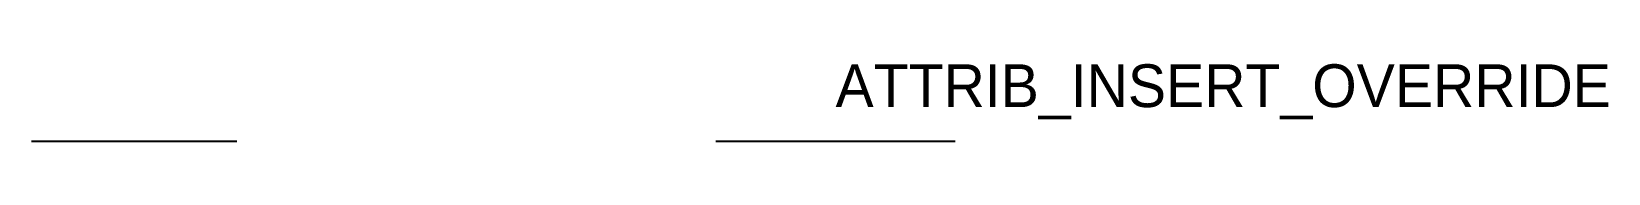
# Model space of a CAD drawing. Extents: x 20 to 112.2, y 10 to 14.5.
import ezdxf

# ---------------------------------------------------------------- set-up
doc = ezdxf.new("R2010")
doc.units = 0

# ---------------------------------------------------------------- blocks, each defined once
blk = doc.blocks.new('AttdefBlock')
blk.add_line((0, 0), (12, 0))
at = {"flags": 12}
blk.add_attdef('ATTDEF_TAG', (6, 2), '', height=2.5, dxfattribs=at)
blk = doc.blocks.new('AttribBlock')
blk.add_line((0, 0), (14, 0))

msp = doc.modelspace()

# ---------------------------------------------------------------- block references
ref = msp.add_blockref('AttribBlock', (60, 10))
ref.add_attrib('ATTRIB_TAG', 'ATTRIB_INSERT_OVERRIDE', (67, 12), dxfattribs={"height": 2.5, "flags": 16})
msp.add_blockref('AttdefBlock', (20, 10))

doc.saveas('drawing.dxf')
